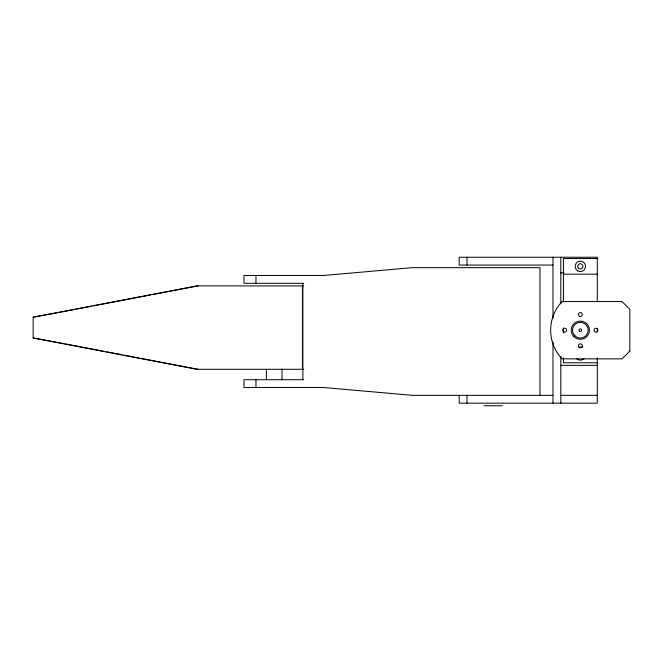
<?xml version="1.0" encoding="UTF-8"?>
<svg xmlns="http://www.w3.org/2000/svg" width="663" height="663" viewBox="0 0 663 663"><rect width="100%" height="100%" fill="white"/><g stroke="black" fill="none" stroke-linecap="round" stroke-linejoin="round"><path stroke-width="0.99" d="M303.787 369.283L196.737 369.283L33.15 338.014L33.15 317.171L196.737 285.902L303.787 285.902M56.852 312.895L33.15 317.171M58.883 312.505L74.123 309.596M76.154 309.207L91.403 306.298M93.433 305.908L150.335 295.027M152.366 294.645L167.606 291.728M169.637 291.339L198.088 285.902M597.28 258.545L563.409 258.545L563.409 301.922M552.983 265.059L459.186 265.059L459.186 257.244L597.28 257.244L597.28 302.055M560.807 272.874L563.84 272.874M563.409 274.175L597.28 274.175M303.488 283.3L243.976 283.3L243.976 275.485L323.701 275.485L412.287 267.661L539.964 267.661L539.964 395.339M33.15 338.014L45.672 340.152M578.807 347.13L582.91 347.13M597.28 362.769L563.409 362.769L563.409 357.879M560.807 365.371L597.28 365.371M303.488 379.7L243.976 379.7L243.976 387.515L323.701 387.515L412.287 395.339L552.983 395.339M560.807 395.339L597.28 395.339M483.94 405.756L502.181 405.756M47.711 340.542L62.952 343.451M64.982 343.84L104.605 351.415M106.644 351.804L121.884 354.713M123.915 355.103L139.155 358.02M141.186 358.401L198.088 369.283M597.28 328.782L597.28 331.931M597.28 357.879L597.28 403.154L459.186 403.154L459.186 395.339M563.409 327.878L563.409 332.95M560.807 257.244L560.807 303.811M560.807 356.586L560.807 403.154M552.983 257.244L552.983 318.298M552.983 342.1L552.983 403.154M467.009 257.244L467.009 265.059M467.009 395.339L467.009 403.154M302.858 283.3L302.858 379.7M302.444 285.902L302.444 369.283M282.015 369.283L282.015 379.7M266.377 369.283L266.377 379.7M255.959 275.485L255.959 283.3M255.959 379.7L255.959 387.515M584.028 358.633A5.213 5.213 0 0 1 576.661 358.633M629.85 351.042L622.035 358.857L562.108 358.857A41.562 41.562 0 0 1 562.108 301.541L622.035 301.541L629.85 309.356L629.85 351.042M579.371 316.259A1.956 1.956 0 0 0 582.296 314.56A1.956 1.956 0 0 0 579.371 312.87A1.956 1.956 0 0 0 579.371 316.259M563.732 331.89A1.956 1.956 0 0 0 566.666 330.199A1.956 1.956 0 0 0 563.732 328.508A1.956 1.956 0 0 0 563.732 331.89M579.371 347.52A1.956 1.956 0 0 0 582.296 345.829A1.956 1.956 0 0 0 579.371 344.138A1.956 1.956 0 0 0 579.371 347.52M594.595 331.583A1.956 1.956 0 0 0 597.869 330.704A1.956 1.956 0 0 0 595.473 328.309A1.956 1.956 0 0 0 594.595 331.583M573.934 336.68A9.116 9.116 0 0 0 589.167 332.511A9.116 9.116 0 0 0 577.937 321.406A9.116 9.116 0 0 0 573.934 336.68M578.501 268.208A2.602 2.602 0 0 0 582.86 267.04A2.602 2.602 0 0 0 579.669 263.849A2.602 2.602 0 0 0 578.501 268.208M579.421 331.119A1.301 1.301 0 0 0 581.6 330.53A1.301 1.301 0 0 0 580.009 328.939A1.301 1.301 0 0 0 579.421 331.119M577.738 270.877A5.213 5.213 0 0 0 585.553 266.36A5.213 5.213 0 0 0 577.738 261.852A5.213 5.213 0 0 0 577.738 270.877M574.821 335.727A7.815 7.815 0 0 0 587.899 332.221A7.815 7.815 0 0 0 578.318 322.649A7.815 7.815 0 0 0 574.821 335.727"/></g></svg>
